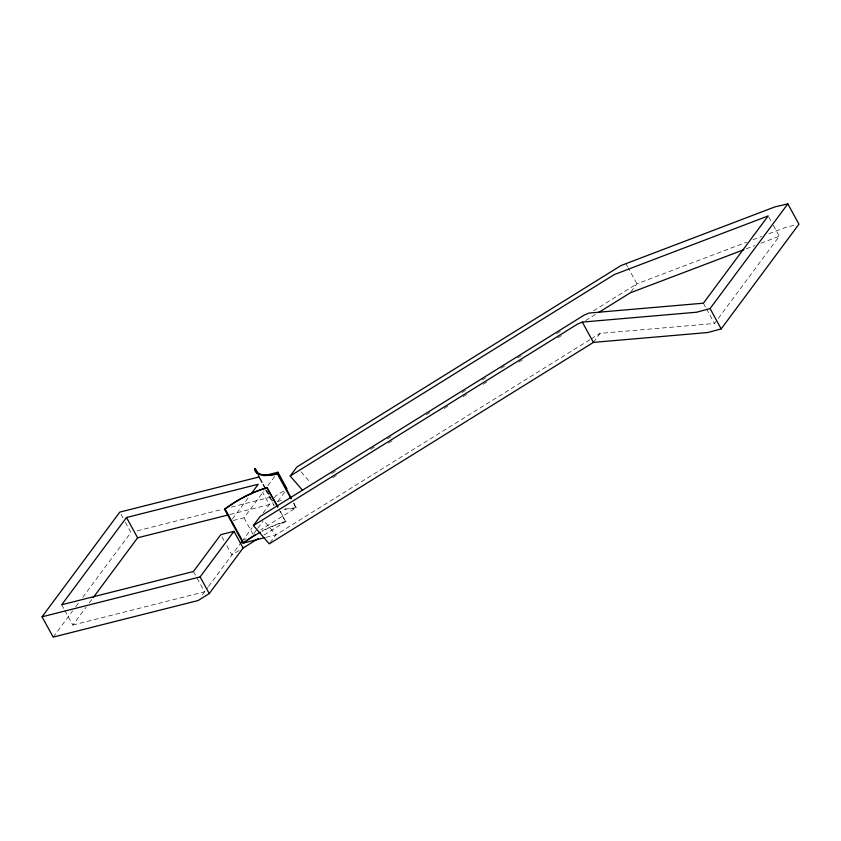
<?xml version="1.0" encoding="UTF-8"?>
<svg xmlns="http://www.w3.org/2000/svg" width="841" height="841" viewBox="0 0 841 841"><rect width="100%" height="100%" fill="white"/><g stroke="black" fill="none" stroke-linecap="round" stroke-linejoin="round"><path stroke-width="0.63" stroke-dasharray="4.21 3.15" d="M280.389 511.223L285.677 521.798A47.38 16.357 -28.7 0 0 262.182 531.249M53.172 637.11L72.61 610.934M75.722 606.75L78.833 602.566M82.712 597.331L130.933 532.416L125.372 522.261M64.789 610.398L72.82 625.063L86.097 607.191M89.22 602.986L92.342 598.781M232.421 519.013L249.63 495.843M233.251 520.516L244.027 517.793L264.032 490.86M267.88 485.678L274.807 476.353M202.387 594.724L207.674 587.607M208.463 586.545L240.421 543.507M241.966 541.425L252.142 527.738M263.086 512.989L273.672 498.745M274.387 497.777L275.827 495.843L283.964 490.787M253.929 533.436L256.999 529.294M257.777 528.264L263.159 521.01M277.782 501.32L284.71 491.996M270.003 542.855L275.964 534.823L590.109 339.596M262.077 530.976A48.221 16.652 -28.7 0 1 285.951 521.378L285.625 521.809L279.506 510.519M593.42 342.392L600.127 333.362L714.493 323.491L779.302 236.247L772.501 223.832M630.95 291.869L636.921 283.837L746.903 242.061M293.898 502.897L296 507.848L260.847 529.693M331.69 473.525L336.148 470.76M370.681 449.294L375.128 446.529M387.386 438.907L391.843 436.143M426.376 414.687L430.834 411.911M462.024 392.526L466.482 389.761M482.072 380.069L486.529 377.294M501.015 368.295L505.473 365.53M517.72 357.909L522.177 355.144M556.71 333.688L561.168 330.912M593.473 310.834L636.921 283.837L628.269 268.048M332.773 477.709L337.23 474.944M388.479 443.102L392.936 440.327M444.174 408.484L448.631 405.719M463.107 396.71L467.564 393.945M483.165 384.253L487.622 381.488M518.813 362.103L523.27 359.328M557.804 337.872L562.251 335.096M585.651 320.558L595.67 314.334M244.006 540.164L246.035 538.902M239.044 550.529L231.927 554.955L226.366 544.8M263.979 535.034L285.951 521.378M591.223 338.902L600.127 333.362M753.01 239.748L761.568 236.489M768.895 233.714L786.009 227.207L795.418 225.02M746.303 248.778L754.861 245.53M760.968 243.207L779.302 236.247M137.283 530.808L222.445 509.32M231.338 507.07L273.283 496.484M277.488 501.53L283.701 499.964M230.087 514.471L269.351 504.568L262.56 492.153M266.04 537.325L275.964 534.823L264.284 521.315M72.82 625.063L204.542 591.812L196.521 577.147M296.326 507.417L296.368 507.407A47.969 16.557 -28.7 0 1 284.763 508.858M301.067 471.79L310.245 482.398M768.8 217.062L771.88 222.707M703.381 303.191L705.851 307.701M706.461 308.826L714.493 323.491M625.799 263.527L627.649 266.912M293.53 503.339L296 507.848A48.799 16.852 -28.7 0 1 284.216 509.32M267.364 491.491L269.215 494.876M266.313 490.229L272.495 501.509M265.409 489.641L274.061 505.43A48.799 16.852 -28.7 0 1 273.115 502.645M244.027 517.793L253.152 534.477M222.045 536.905L223.895 540.29M193.43 571.512L195.9 576.022M121.051 514.366L122.902 517.751M61.698 604.753L64.168 609.273"/><path stroke-width="1.26" d="M264.799 537.641L243.038 543.128L224.505 509.289L228.037 507.028A47.422 16.378 -28.7 0 1 267.144 487.959L277.919 506.713M258.492 538.44L243.112 547.996L209.251 593.588L198.066 600.537L53.172 637.11L42.05 616.81L119.811 512.106L258.912 476.994M251.196 493.741L258.229 484.258L126.507 517.509L61.698 604.753L193.43 571.512L220.805 534.645L233.977 531.323L243.112 547.996M93.12 597.73L137.619 537.809L228.815 514.797M42.05 616.81L200.126 576.905L233.977 531.323M276.342 474.282L277.887 472.211L287.012 488.884M290.187 476.006L296.894 466.976L621.068 265.514L774.887 206.907L787.828 203.89L798.95 224.19L721.189 328.894L707.786 332.521L593.42 342.392L269.257 543.854L253.404 525.53L260.111 516.5L584.285 315.039L589.015 313.052L703.381 303.191L768.18 215.937L614.351 274.544L290.187 476.006L302.707 490.471M240.421 543.507L241.966 541.425M253.404 525.53L577.567 324.069L582.308 322.092L696.663 312.221L710.067 308.584L787.828 203.89M257.052 473.304L254.581 468.794A48.799 16.852 -28.7 0 0 277.467 474.009L277.845 473.557L291.428 498.377M599.013 312.253L630.203 292.868L743.854 249.703M254.581 468.794L255.244 468.626L255.622 469.898A48 16.578 -28.7 0 0 277.845 473.557M263.979 475.722L277.887 472.211M710.067 308.584L721.189 328.894M582.308 322.092L593.42 342.392M277.467 474.009L291.06 498.829M267.144 487.959L277.646 507.134M255.244 468.626L258.324 474.271M258.292 475.564L261.993 482.335M263.233 484.595L265.083 487.98M225.167 509.12L243.69 542.971L246.56 540.879A47.38 16.357 -28.7 0 1 260.353 532.227M200.126 576.905L209.251 593.588M126.507 517.509L137.619 537.809M224.505 509.289A48.221 16.652 -28.7 0 1 267.427 487.528M243.038 543.128A48.221 16.652 -28.7 0 1 245.12 541.562M246.192 540.774A48.221 16.652 -28.7 0 1 252.973 536.211M253.856 535.664A48.221 16.652 -28.7 0 1 255.653 534.582"/></g></svg>
